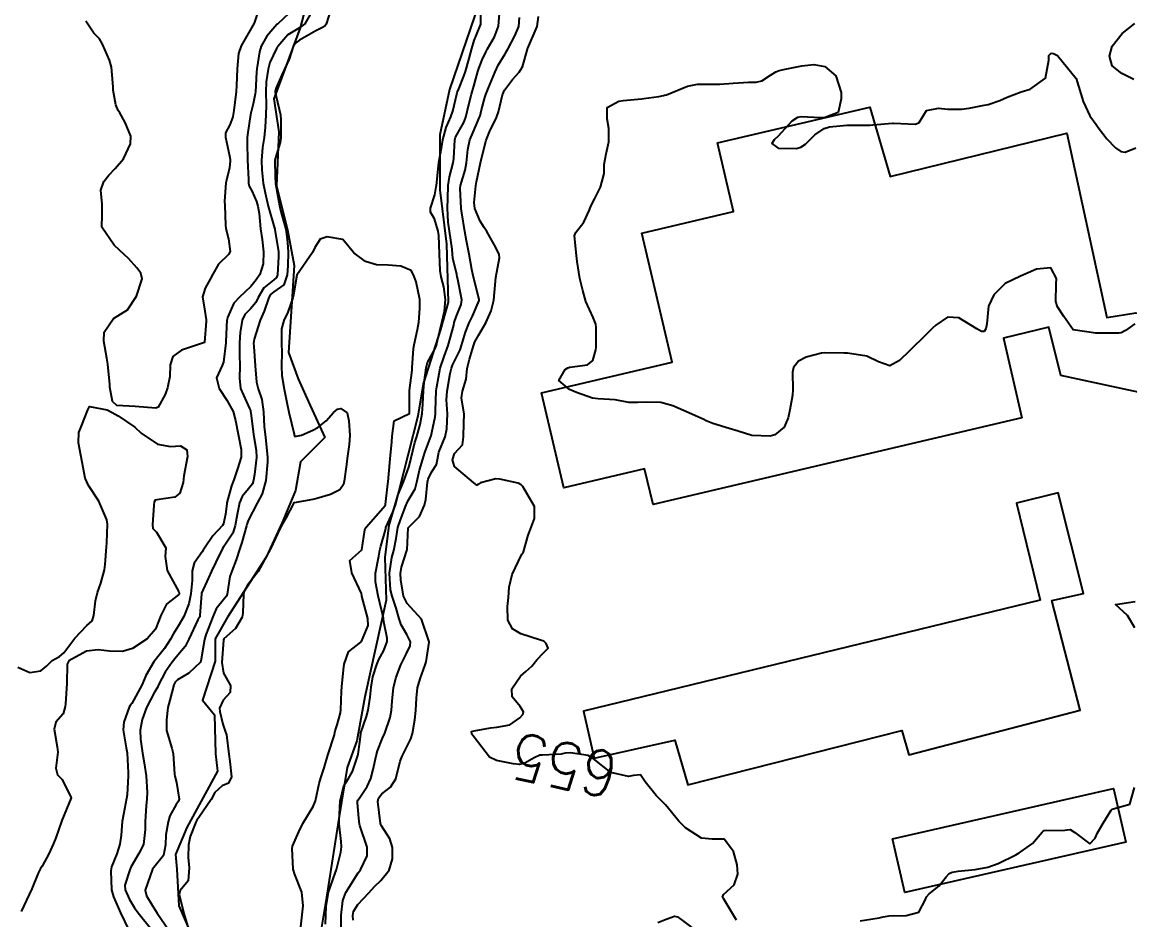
# Model space of a CAD drawing. Header units: metres. Extents: x 292545 to 299085, y 7450245 to 7463078.
# Drawn here: x 296687.5 to 296784.5, y 7460951 to 7461029.5 of the extents above; entities that cross this region are included whole.
import ezdxf
from ezdxf.enums import TextEntityAlignment as Align

# ---------------------------------------------------------------- set-up
doc = ezdxf.new("R2010")
doc.units = ezdxf.units.M
for name, color, linetype in [('Cotas', 45, 'Continuous'), ('Curvas de Nivel 1m', 11, 'Continuous'), ('Curvas de Nivel 5m', 15, 'Continuous'), ('Edificações', 30, 'Continuous'), ('Hidrografia', 140, 'Continuous')]:
    doc.layers.add(name, color=color, linetype=linetype)
doc.styles.add('Style-STANDARD', font='STANDARD.shx')

msp = doc.modelspace()

# ---------------------------------------------------------------- linework, layer by layer
at = {"layer": 'Curvas de Nivel 1m', "flags": 128}
for points, elevation in [([(296711.861, 7461031.197), (296709.96, 7461029.429), (296709.892, 7461029.38), (296709.842, 7461029.34), (296708.956, 7461028.314), (296708.466, 7461027.444), (296708.317, 7461026.943), (296708.096, 7461025.447), (296708.072, 7461025.165), (296707.973, 7461023.448), (296707.956, 7461023.263), (296707.762, 7461022.402), (296707.545, 7461021.453), (296707.297, 7461019.889), (296707.252, 7461019.457), (296707.239, 7461018.978), (296707.273, 7461017.456), (296707.356, 7461015.776), (296707.361, 7461015.455), (296707.414, 7461015.198), (296707.666, 7461014.786), (296708.062, 7461013.851), (296708.168, 7461013.445), (296708.285, 7461012.805), (296708.412, 7461011.442), (296708.551, 7461010.508), (296708.678, 7461009.439), (296708.64, 7461008.392), (296708.345, 7461007.442), (296708.035, 7461006.989), (296707.573, 7461006.413), (296706.562, 7461005.465), (296706.09, 7461004.939), (296705.536, 7461003.684), (296705.484, 7461003.53), (296705.475, 7461003.481), (296705.391, 7461001.605), (296705.385, 7461001.481), (296705.185, 7460999.785), (296705.063, 7460999.484), (296704.56, 7460998.402), (296704.801, 7460997.487), (296705.453, 7460996.468), (296706.006, 7460995.474), (296706.232, 7460994.671), (296706.442, 7460993.47), (296706.718, 7460992.148), (296706.71, 7460991.467), (296706.402, 7460990.451), (296706.069, 7460989.473), (296705.876, 7460988.964), (296705.465, 7460987.479), (296705.45, 7460987.371), (296705.333, 7460986.484), (296705.18, 7460985.626), (296705.082, 7460985.482), (296704.23, 7460984.57), (296703.5, 7460983.498), (296703.428, 7460983.372), (296703.298, 7460983.18), (296702.592, 7460982.201), (296702.424, 7460981.513), (296702.419, 7460980.667), (296702.311, 7460979.514), (296702.127, 7460978.629), (296701.706, 7460977.523), (296701.214, 7460976.668), (296700.778, 7460975.963), (296700.546, 7460975.537), (296700.017, 7460974.719), (296699.184, 7460973.701), (296699.062, 7460973.552), (296698.379, 7460972.347), (296698.051, 7460971.567), (296697.136, 7460969.895), (296697.002, 7460969.714), (296696.929, 7460969.582), (296696.449, 7460968.257), (296696.376, 7460967.587), (296696.656, 7460966.018), (296696.73, 7460965.584), (296696.822, 7460963.826), (296696.822, 7460963.582), (296696.727, 7460961.894), (296696.694, 7460961.583), (296696.43, 7460960.175), (296696.316, 7460959.587), (296696.202, 7460958.387), (296696.094, 7460957.589), (296695.824, 7460956.748), (296695.365, 7460955.596), (296695.3, 7460955.256), (296695.373, 7460953.596), (296695.546, 7460952.985), (296696.161, 7460951.588), (296696.9, 7460950.054)], 654), ([(296714.106, 7460950.579), (296714.133, 7460951.378), (296714.159, 7460952.143), (296714.358, 7460953.376), (296714.96, 7460955.054), (296715.069, 7460955.359), (296715.45, 7460956.891), (296715.509, 7460957.355), (296715.47, 7460957.827), (296715.306, 7460959.357), (296715.298, 7460959.64), (296715.374, 7460961.357), (296715.715, 7460962.691), (296716.118, 7460963.349), (296716.47, 7460963.945), (296716.929, 7460965.342), (296716.959, 7460965.466), (296717.095, 7460966.517), (296717.183, 7460967.258), (296717.202, 7460967.339), (296717.691, 7460968.767), (296717.845, 7460969.333), (296718.017, 7460970.458), (296718.1, 7460971.331), (296718.25, 7460972.245), (296718.58, 7460973.326), (296718.766, 7460973.745), (296719.195, 7460974.528), (296719.508, 7460975.315), (296719.497, 7460975.607), (296719.22, 7460977.062), (296719.178, 7460977.32), (296719.169, 7460977.376), (296718.721, 7460979.325), (296718.484, 7460980.54), (296718.485, 7460981.322), (296718.766, 7460982.796), (296718.862, 7460983.316), (296718.93, 7460983.684), (296719.318, 7460984.998), (296719.376, 7460985.256), (296719.396, 7460985.309), (296720, 7460986.639), (296720.215, 7460987.301), (296720.46, 7460988.195), (296720.92, 7460989.295), (296721.053, 7460989.616), (296721.386, 7460990.584), (296721.546, 7460991.133), (296721.584, 7460991.288), (296721.932, 7460992.761), (296722.085, 7460993.283), (296722.382, 7460994.327), (296722.551, 7460995.279), (296722.611, 7460996.118), (296722.675, 7460997.278), (296722.751, 7460997.997), (296722.899, 7460999.276), (296723.018, 7460999.746), (296723.503, 7461000.605), (296723.731, 7461001.045), (296723.812, 7461001.266), (296723.918, 7461001.665), (296724.285, 7461003.259), (296724.525, 7461004.237), (296724.617, 7461005.254), (296724.444, 7461006.383), (296724.229, 7461007.26), (296724.144, 7461007.817), (296724.075, 7461009.255), (296724.012, 7461010.871), (296723.964, 7461011.257), (296723.644, 7461012.335), (296723.303, 7461012.919), (296723.301, 7461013.265), (296723.665, 7461014.439), (296723.789, 7461015.142), (296723.805, 7461015.259), (296723.988, 7461016.968), (296724.034, 7461017.257), (296724.286, 7461018.686), (296724.367, 7461019.254), (296724.651, 7461020.334), (296725.059, 7461021.247), (296725.244, 7461021.752), (296725.585, 7461023.242), (296725.632, 7461023.384), (296725.778, 7461023.699), (296726.215, 7461024.809), (296726.345, 7461025.234), (296726.677, 7461026.365), (296726.911, 7461027.229), (296727.114, 7461027.943), (296727.649, 7461029.222), (296727.688, 7461029.378), (296727.657, 7461031.222)], 652), ([(296712.868, 7461030.41), (296712.299, 7461029.403), (296711.839, 7461029.062), (296710.812, 7461028.441), (296709.918, 7461027.429), (296709.884, 7461027.367), (296709.82, 7461027.253), (296709.228, 7461026.009), (296709.075, 7461025.437), (296708.909, 7461024.311), (296708.876, 7461023.439), (296708.907, 7461022.293), (296708.873, 7461021.439), (296708.817, 7461020.359), (296708.721, 7461019.44), (296708.581, 7461018.574), (296708.501, 7461017.442), (296708.514, 7461016.618), (296708.659, 7461015.44), (296708.832, 7461014.605), (296709.095, 7461013.436), (296709.634, 7461011.514), (296709.66, 7461011.43), (296709.667, 7461011.395), (296709.973, 7461009.426), (296709.985, 7461009.04), (296709.9, 7461007.427), (296709.819, 7461007.189), (296709.579, 7461006.994), (296708.711, 7461006.3), (296708.21, 7461005.444), (296708.007, 7461004.995), (296707.548, 7461004.452), (296707.043, 7461003.963), (296706.812, 7461003.467), (296706.622, 7461002.369), (296706.578, 7461001.469), (296706.584, 7461000.382), (296706.595, 7460999.469), (296706.569, 7460998.372), (296706.667, 7460997.468), (296707.445, 7460995.716), (296707.528, 7460995.543), (296707.543, 7460995.459), (296707.552, 7460995.347), (296707.807, 7460993.454), (296708.028, 7460992.079), (296708.049, 7460991.45), (296707.875, 7460989.95), (296707.811, 7460989.453), (296707.705, 7460989.118), (296707.361, 7460988.692), (296706.806, 7460988.011), (296706.586, 7460987.468), (296706.362, 7460986.44), (296706.197, 7460985.471), (296705.98, 7460984.807), (296705.297, 7460983.774), (296705.163, 7460983.613), (296705.079, 7460983.482), (296704.501, 7460982.272), (296704.126, 7460981.491), (296703.872, 7460980.889), (296703.254, 7460979.565), (296703.241, 7460979.5), (296703.112, 7460977.614), (296703.087, 7460977.502), (296702.937, 7460977.221), (296702.15, 7460975.521), (296701.831, 7460974.889), (296701.189, 7460974.134), (296700.905, 7460973.813), (296700.689, 7460973.535), (296700.064, 7460972.647), (296699.495, 7460971.547), (296699.385, 7460971.313), (296699.146, 7460970.897), (296698.445, 7460969.56), (296698.046, 7460968.49), (296697.866, 7460967.569), (296697.898, 7460966.771), (296698.08, 7460965.565), (296698.215, 7460964.704), (296698.394, 7460963.56), (296698.501, 7460962.098), (296698.47, 7460961.558), (296698.412, 7460960.944), (296698.33, 7460959.56), (296698.319, 7460958.873), (296698.157, 7460957.563), (296697.771, 7460956.778), (296697.069, 7460955.578), (296696.96, 7460955.328), (296696.531, 7460954.001), (296696.556, 7460953.584), (296696.934, 7460952.734), (296697.374, 7460952.02), (296697.703, 7460951.568), (296698.901, 7460950.082)], 653), ([(296714.566, 7461030.663), (296714.146, 7461029.377), (296714.029, 7461029.19), (296713.84, 7461029.088), (296713.247, 7461028.798), (296711.829, 7461027.979), (296711.491, 7461027.749), (296711.269, 7461027.416), (296710.926, 7461026.299), (296710.513, 7461025.423), (296710.268, 7461024.945), (296709.776, 7461023.785), (296709.702, 7461023.502), (296709.703, 7461023.431), (296709.769, 7461023.027), (296710.148, 7461021.426), (296710.189, 7461020.983), (296710.193, 7461019.425), (296710.136, 7461019.008), (296709.704, 7461017.579), (296709.67, 7461017.464), (296709.67, 7461017.43), (296709.682, 7461016.013), (296709.728, 7461015.429), (296710.024, 7461013.794), (296710.083, 7461013.426), (296710.224, 7461012.847), (296710.616, 7461011.42), (296710.781, 7461010.253), (296710.821, 7461009.418), (296710.79, 7461008.219), (296710.737, 7461007.418), (296710.442, 7461006.553), (296709.568, 7461005.926), (296709.28, 7461005.719), (296709.133, 7461005.434), (296708.737, 7461004.246), (296708.382, 7461003.447), (296707.848, 7461001.787), (296707.809, 7461001.456), (296707.819, 7461001.145), (296707.934, 7460999.453), (296708.053, 7460998.036), (296708.205, 7460997.449), (296708.525, 7460996.515), (296708.668, 7460995.442), (296708.733, 7460994.131), (296708.812, 7460993.439), (296708.886, 7460992.916), (296709.018, 7460991.436), (296709.017, 7460991.063), (296708.878, 7460989.437), (296708.554, 7460988.243), (296708.122, 7460987.448), (296707.328, 7460985.927), (296707.214, 7460985.571), (296707.191, 7460985.461), (296706.767, 7460983.999), (296706.589, 7460983.467), (296706.287, 7460982.466), (296705.898, 7460981.474), (296705.737, 7460981.007), (296705.49, 7460979.478), (296705.435, 7460979.293), (296705.247, 7460979.083), (296704.531, 7460978.189), (296704.236, 7460977.49), (296703.629, 7460975.926), (296703.495, 7460975.506), (296703.184, 7460973.61), (296703.165, 7460973.528), (296703.16, 7460973.51), (296702.138, 7460972.55), (296701.16, 7460971.979), (296700.931, 7460971.757), (296700.838, 7460971.533), (296700.468, 7460970.208), (296700.3, 7460969.538), (296700.186, 7460968.476), (296700.182, 7460967.539), (296700.646, 7460965.978), (296700.773, 7460965.533), (296700.871, 7460963.726), (296700.915, 7460963.531), (296701.055, 7460962.997), (296701.281, 7460961.528), (296701.22, 7460961.339), (296701.028, 7460961.053), (296700.477, 7460960.077), (296700.316, 7460959.537), (296700.133, 7460958.407), (296700.094, 7460957.539), (296699.923, 7460956.596), (296699.08, 7460955.549), (296699.02, 7460955.492), (296698.961, 7460955.395), (296698.324, 7460953.559), (296698.435, 7460953.055), (296698.93, 7460952.243), (296699.376, 7460951.545), (296700.39, 7460950.046)], 652), ([(296715.468, 7460949.931), (296715.467, 7460951.362), (296715.624, 7460952.668), (296715.892, 7460953.356), (296716.96, 7460955.091), (296717.071, 7460955.23), (296717.157, 7460955.338), (296717.735, 7460956.579), (296717.753, 7460957.332), (296717.119, 7460959.232), (296717.087, 7460959.339), (296717.018, 7460959.871), (296716.896, 7460961.206), (296716.897, 7460961.341), (296716.93, 7460961.446), (296717.037, 7460961.596), (296717.744, 7460962.642), (296718.07, 7460963.33), (296718.287, 7460964.111), (296718.54, 7460965.325), (296718.653, 7460965.759), (296719.098, 7460966.865), (296719.295, 7460967.317), (296719.755, 7460968.679), (296719.873, 7460969.309), (296719.925, 7460970.092), (296720.046, 7460971.307), (296720.276, 7460972.194), (296720.705, 7460973.297), (296721.193, 7460974.279), (296721.526, 7460974.96), (296721.528, 7460975.287), (296721.209, 7460975.941), (296720.714, 7460976.793), (296720.548, 7460977.3), (296720.285, 7460978.257), (296719.927, 7460979.31), (296719.8, 7460979.853), (296719.717, 7460981.306), (296719.914, 7460982.676), (296720.079, 7460983.302), (296720.275, 7460984.334), (296720.441, 7460985.299), (296720.654, 7460985.972), (296721.16, 7460987.292), (296721.212, 7460987.424), (296721.349, 7460987.669), (296721.949, 7460988.699), (296722.108, 7460989.283), (296722.337, 7460990.322), (296722.617, 7460991.278), (296722.806, 7460991.869), (296723.334, 7460993.271), (296723.355, 7460993.329), (296723.418, 7460993.638), (296723.7, 7460995.006), (296723.717, 7460995.266), (296723.716, 7460995.537), (296723.796, 7460997.265), (296723.839, 7460997.636), (296724.14, 7460999.26), (296724.481, 7461000.272), (296724.851, 7461001.25), (296725.32, 7461003.032), (296725.375, 7461003.242), (296725.538, 7461003.738), (296725.966, 7461004.819), (296726.024, 7461005.235), (296725.661, 7461007.159), (296725.64, 7461007.239), (296725.585, 7461007.457), (296725.25, 7461008.896), (296725.215, 7461009.244), (296725.183, 7461009.671), (296724.963, 7461011.247), (296724.845, 7461012.044), (296724.773, 7461013.249), (296724.804, 7461014.106), (296724.85, 7461015.248), (296724.941, 7461015.991), (296725.267, 7461017.244), (296725.329, 7461017.622), (296725.42, 7461019.243), (296725.483, 7461019.485), (296725.73, 7461019.931), (296726.213, 7461020.761), (296726.396, 7461021.233), (296726.652, 7461022.339), (296726.874, 7461023.229), (296727.079, 7461023.928), (296727.436, 7461025.224), (296727.519, 7461025.501), (296727.808, 7461026.253), (296728.124, 7461026.909), (296728.294, 7461027.213), (296728.891, 7461028.261), (296729.245, 7461029.199), (296729.347, 7461030.686)], 653), ([(296716.512, 7460950.949), (296716.486, 7460951.346), (296716.556, 7460951.708), (296716.928, 7460952.315), (296717.431, 7460952.839), (296717.883, 7460953.331), (296718.392, 7460953.882), (296718.954, 7460954.42), (296719.668, 7460955.309), (296719.973, 7460956.31), (296719.958, 7460957.306), (296719.74, 7460958.049), (296719.012, 7460959.197), (296718.95, 7460959.321), (296718.928, 7460959.407), (296718.68, 7460961.324), (296718.753, 7460961.607), (296719.043, 7460961.981), (296719.781, 7460962.58), (296720.249, 7460963.302), (296720.65, 7460964.868), (296720.798, 7460965.294), (296721.089, 7460965.877), (296721.568, 7460966.816), (296721.724, 7460967.284), (296721.934, 7460968.469), (296722.003, 7460969.281), (296722.052, 7460970.373), (296722.159, 7460971.28), (296722.375, 7460972.068), (296722.829, 7460973.274), (296722.91, 7460973.549), (296723.173, 7460975.27), (296723.174, 7460975.3), (296722.517, 7460977.277), (296721.243, 7460978.643), (296720.923, 7460979.295), (296720.683, 7460980.715), (296720.66, 7460981.296), (296720.747, 7460981.827), (296721.231, 7460983.291), (296721.241, 7460983.343), (296721.323, 7460985.29), (296722.339, 7460986.274), (296722.769, 7460987.276), (296722.87, 7460987.755), (296723.042, 7460989.273), (296723.096, 7460989.543), (296723.376, 7460990.142), (296723.823, 7460990.827), (296723.89, 7460991.263), (296724.032, 7460991.893), (296724.563, 7460993.253), (296724.726, 7460993.947), (296724.774, 7460995.25), (296724.703, 7460996.499), (296724.743, 7460997.251), (296725.02, 7460998.788), (296725.121, 7460999.245), (296725.212, 7460999.519), (296725.496, 7461000.091), (296725.879, 7461000.864), (296726.002, 7461001.235), (296726.343, 7461002.414), (296726.689, 7461003.228), (296726.96, 7461003.804), (296727.553, 7461005.191), (296727.56, 7461005.22), (296727.554, 7461005.265), (296727.057, 7461007.225), (296726.912, 7461007.905), (296726.679, 7461009.229), (296726.443, 7461010.409), (296726.296, 7461011.233), (296726.034, 7461012.851), (296725.983, 7461013.237), (296725.892, 7461015.017), (296725.922, 7461015.238), (296726.332, 7461016.595), (296726.453, 7461017.232), (296726.556, 7461018.39), (296726.739, 7461019.23), (296727.03, 7461019.927), (296727.59, 7461021.222), (296727.627, 7461021.339), (296727.753, 7461021.861), (296728.041, 7461022.943), (296728.134, 7461023.215), (296728.359, 7461023.792), (296728.949, 7461025.203), (296729.227, 7461025.773), (296729.817, 7461026.775), (296729.973, 7461027.036), (296730.056, 7461027.188), (296730.677, 7461028.339), (296731.013, 7461029.178), (296731.083, 7461029.945)], 654), ([(296784.848, 7461024.539), (296783.798, 7461025.052), (296782.972, 7461025.73), (296782.715, 7461026.566), (296782.951, 7461027.438), (296783.843, 7461028.55), (296784.952, 7461029.439)], 656), ([(296784.939, 7461003.136), (296784.118, 7461002.544), (296783.736, 7461002.341), (296783.53, 7461002.334), (296781.797, 7461002.309), (296781.529, 7461002.318), (296779.533, 7461002.6), (296778.715, 7461003.783), (296778.163, 7461004.621), (296778.021, 7461005.087), (296778.066, 7461006.623), (296778.073, 7461007.108), (296777.597, 7461008.042), (296776.329, 7461007.909), (296775.592, 7461007.603), (296774.923, 7461007.323), (296773.583, 7461006.67), (296772.59, 7461005.662), (296772.139, 7461004.691), (296771.977, 7461003.133), (296771.898, 7461002.695), (296771.764, 7461002.461), (296771.53, 7461002.476), (296771.098, 7461002.704), (296769.542, 7461003.655), (296768.553, 7461003.72), (296767.536, 7461003.025), (296767.243, 7461002.744), (296766.376, 7461001.901), (296765.507, 7461001.054), (296765.361, 7461000.916), (296765.22, 7461000.773), (296764.35, 7460999.925), (296763.49, 7460999.472), (296762.493, 7460999.805), (296761.498, 7461000.309), (296759.779, 7461000.567), (296759.509, 7461000.574), (296757.776, 7461000.59), (296757.508, 7461000.56), (296756.171, 7461000.212), (296755.498, 7460999.874), (296755.073, 7460999.311), (296754.989, 7460998.895), (296755, 7460997.363), (296754.964, 7460996.895), (296754.73, 7460995.611), (296754.602, 7460994.898), (296754.244, 7460994.083), (296753.418, 7460993.426), (296753.032, 7460993.299), (296751.417, 7460993.361), (296750.22, 7460993.747), (296749.423, 7460993.981), (296747.991, 7460994.411), (296747.43, 7460994.646), (296747.202, 7460994.755), (296746.694, 7460994.991), (296745.441, 7460995.56), (296744.514, 7460995.952), (296743.451, 7460996.238), (296742.201, 7460996.293), (296741.451, 7460996.248), (296740.656, 7460996.263), (296739.457, 7460996.486), (296737.97, 7460996.583), (296737.458, 7460996.639), (296736.077, 7460997.114), (296735.466, 7460997.403), (296734.51, 7460998.171), (296735.081, 7460999.126), (296735.325, 7460999.283), (296735.486, 7460999.345), (296737.048, 7460999.546), (296737.495, 7460999.927), (296737.756, 7461000.851), (296737.778, 7461001.097), (296737.797, 7461002.83), (296737.75, 7461003.098), (296737.539, 7461003.704), (296736.889, 7461005.107), (296736.626, 7461006.05), (296736.365, 7461007.112), (296736.117, 7461008.596), (296736.059, 7461009.115), (296735.896, 7461010.85), (296735.969, 7461011.117), (296736.71, 7461012.042), (296737.223, 7461013.104), (296737.323, 7461013.436), (296737.663, 7461014.105), (296738.163, 7461015.093), (296738.484, 7461016.295), (296738.507, 7461017.088), (296738.656, 7461018.03), (296738.89, 7461019.083), (296738.901, 7461020.249), (296738.757, 7461021.085), (296738.765, 7461022.078), (296739.766, 7461022.632), (296740.155, 7461022.678), (296741.77, 7461022.842), (296741.96, 7461022.858), (296743.284, 7461023.035), (296743.677, 7461023.127), (296743.774, 7461023.147), (296743.937, 7461023.19), (296745.782, 7461023.953), (296746.652, 7461024.124), (296747.784, 7461024.115), (296748.631, 7461024.125), (296749.785, 7461024.204), (296751.128, 7461024.281), (296751.787, 7461024.293), (296752.304, 7461024.408), (296753.056, 7461024.917), (296753.51, 7461025.199), (296753.797, 7461025.305), (296754.332, 7461025.436), (296755.801, 7461025.721), (296756.838, 7461025.834), (296757.801, 7461025.667), (296758.785, 7461024.85), (296759.226, 7461023.398), (296759.248, 7461022.845), (296758.964, 7461021.639), (296757.748, 7461021.167), (296757.442, 7461021.168), (296755.749, 7461021.259), (296755.426, 7461021.206), (296754.919, 7461020.892), (296753.73, 7461019.577), (296753.387, 7461019.253), (296753.169, 7461018.916), (296753.719, 7461018.518), (296755.321, 7461018.488), (296755.72, 7461018.602), (296756.128, 7461018.876), (296756.928, 7461019.671), (296757.737, 7461020.224), (296758.207, 7461020.386), (296759.74, 7461020.524), (296761.464, 7461020.538), (296761.74, 7461020.539), (296761.998, 7461020.549), (296763.742, 7461020.711), (296763.821, 7461020.71), (296765.741, 7461020.616), (296766.078, 7461020.765), (296766.711, 7461021.803), (296767.762, 7461022.007), (296768.56, 7461021.933), (296769.761, 7461021.926), (296770.454, 7461022.022), (296771.766, 7461022.272), (296772.114, 7461022.349), (296773.127, 7461022.68), (296773.776, 7461022.984), (296775.002, 7461023.436), (296775.783, 7461023.679), (296777.126, 7461024.63), (296777.409, 7461026.226), (296777.409, 7461026.626), (296777.614, 7461026.825), (296777.816, 7461026.814), (296778.161, 7461026.617), (296779.793, 7461024.6), (296780.431, 7461022.593), (296781.002, 7461021.336), (296781.556, 7461020.582), (296781.74, 7461020.33), (296782.493, 7461019.331), (296783.24, 7461018.557), (296783.718, 7461018.22), (296784.106, 7461018.158), (296785.032, 7461018.537)], 656), ([(296711.955, 7460950.347), (296712.063, 7460951.398), (296712.146, 7460952.176), (296712.015, 7460953.399), (296711.429, 7460954.935), (296711.275, 7460955.407), (296711.178, 7460957.22), (296711.216, 7460957.408), (296711.754, 7460958.654), (296712.111, 7460959.399), (296713.028, 7460960.872), (296713.224, 7460961.387), (296713.547, 7460962.891), (296713.681, 7460963.381), (296713.974, 7460964.278), (296714.293, 7460965.372), (296714.892, 7460967.154), (296714.93, 7460967.363), (296714.947, 7460967.52), (296715.113, 7460968.036), (296715.403, 7460969.083), (296715.446, 7460969.357), (296715.509, 7460970.996), (296715.53, 7460971.356), (296715.679, 7460972.851), (296715.734, 7460973.354), (296716.119, 7460974.426), (296717.202, 7460975.261), (296717.235, 7460975.307), (296717.25, 7460975.34), (296717.823, 7460976.727), (296717.803, 7460977.334), (296717.293, 7460979.299), (296717.281, 7460979.34), (296717.278, 7460979.365), (296717.255, 7460979.524), (296716.402, 7460981.349), (296716.226, 7460982.408), (296717.293, 7460983.34), (296717.557, 7460985.099), (296717.673, 7460985.335), (296719.342, 7460987.258), (296719.363, 7460987.29), (296719.367, 7460987.31), (296719.559, 7460989.119), (296719.578, 7460989.308), (296719.721, 7460990.975), (296719.751, 7460991.306), (296719.918, 7460992.795), (296719.932, 7460993.305), (296720.098, 7460994.639), (296721.443, 7460995.29), (296721.463, 7460997.29), (296721.677, 7460999.092), (296721.691, 7460999.288), (296721.814, 7461000.981), (296721.863, 7461001.286), (296722.167, 7461002.643), (296722.268, 7461003.283), (296722.35, 7461004.477), (296722.37, 7461005.282), (296722.043, 7461006.818), (296721.853, 7461007.287), (296721.779, 7461007.481), (296721.588, 7461007.8), (296720.691, 7461008.2), (296719.593, 7461008.273), (296718.565, 7461008.298), (296717.595, 7461008.589), (296716.581, 7461009.35), (296715.62, 7461010.529), (296714.25, 7461010.747), (296713.621, 7461010.563), (296713.176, 7461009.82), (296712.967, 7461009.39), (296711.583, 7461007.41), (296711.309, 7461005.669), (296711.239, 7461005.413), (296710.794, 7461004.168), (296710.456, 7461003.421), (296710.251, 7461002.698), (296710.243, 7461001.423), (296710.27, 7461000.654), (296710.259, 7460999.422), (296710.288, 7460998.608), (296710.496, 7460997.42), (296710.752, 7460996.115), (296710.882, 7460995.416), (296711.346, 7460993.479), (296711.361, 7460993.411), (296711.412, 7460993.285), (296711.989, 7460993.401), (296712.982, 7460993.824), (296713.423, 7460994.066), (296714.161, 7460994.644), (296714.802, 7460995.366), (296715.146, 7460995.663), (296715.447, 7460995.72), (296716.003, 7460995.354), (296716.15, 7460994.635), (296716.218, 7460993.352), (296716.171, 7460992.586), (296715.992, 7460991.354), (296715.932, 7460990.81), (296715.748, 7460989.356), (296715.667, 7460989.059), (296715.362, 7460988.617), (296714.543, 7460988.184), (296713.35, 7460987.859), (296712.978, 7460987.764), (296711.344, 7460987.474), (296711.307, 7460987.447), (296711.287, 7460987.411), (296710.635, 7460986.112), (296710.23, 7460985.421), (296709.934, 7460984.803), (296709.293, 7460983.43), (296708.206, 7460981.446), (296707.261, 7460980.257), (296706.976, 7460979.743), (296706.936, 7460979.463), (296706.877, 7460977.815), (296706.802, 7460977.464), (296706.229, 7460976.453), (296705.204, 7460975.552), (296705.171, 7460975.48), (296705.166, 7460975.444), (296705.034, 7460973.482), (296705.169, 7460972.552), (296705.788, 7460971.474), (296705.756, 7460970.864), (296705.14, 7460970.201), (296704.833, 7460969.485), (296704.842, 7460969.196), (296705.119, 7460968.095), (296705.322, 7460967.478), (296705.428, 7460967.157), (296705.638, 7460965.474), (296705.714, 7460964.836), (296705.883, 7460963.472), (296705.609, 7460962.92), (296705.051, 7460962.707), (296704.421, 7460962.11), (296704.081, 7460961.494), (296703.017, 7460959.912), (296702.843, 7460959.684), (296702.749, 7460959.513), (296702.268, 7460958.249), (296702.097, 7460957.519), (296702.08, 7460956.415), (296702.168, 7460955.518), (296702.077, 7460954.393), (296701.386, 7460953.526), (296701.281, 7460953.185), (296701.706, 7460951.522), (296702.064, 7460950.36)], 651), ([(296784.947, 7460976.534), (296784.305, 7460977.615), (296783.243, 7460978.56), (296784.963, 7460978.819)], 656), ([(296760.914, 7460950.88), (296762.575, 7460951.147), (296762.919, 7460951.22), (296763.434, 7460951.309), (296764.919, 7460951.354), (296766.034, 7460951.646), (296766.607, 7460952.753), (296766.701, 7460952.988), (296766.94, 7460953.249), (296767.777, 7460953.915), (296768.423, 7460954.735), (296768.689, 7460955.009), (296768.967, 7460955.134), (296769.47, 7460955.224), (296770.97, 7460955.361), (296772.082, 7460955.579), (296772.975, 7460955.888), (296774.534, 7460956.657), (296774.807, 7460956.832), (296774.987, 7460956.935), (296775.999, 7460957.639), (296776.821, 7460958.632), (296776.907, 7460958.738), (296777.015, 7460958.792), (296778.81, 7460958.817), (296779.015, 7460958.844), (296779.277, 7460958.868), (296779.681, 7460958.6), (296780.999, 7460957.628), (296781.458, 7460958.124), (296781.687, 7460958.573), (296782.171, 7460959.419), (296782.866, 7460960.562), (296782.954, 7460960.64), (296783.034, 7460960.669), (296784.503, 7460961.08), (296784.92, 7460962.541)], 656)]:
    msp.add_lwpolyline(points, dxfattribs=dict(at, elevation=elevation))
at = {"layer": 'Curvas de Nivel 5m', "elevation": 655, "flags": 128}
for points in [[(296708.34, 7461030.964), (296707.843, 7461029.45), (296706.714, 7461027.467), (296706.494, 7461026.788), (296706.371, 7461025.471), (296706.31, 7461024.004), (296706.274, 7461023.472), (296706.089, 7461021.808), (296706.031, 7461021.476), (296705.976, 7461021.25), (296705.739, 7461020.568), (296705.357, 7461019.855), (296705.338, 7461019.484), (296705.707, 7461017.852), (296705.76, 7461017.535), (296705.762, 7461017.479), (296705.763, 7461017.418), (296705.693, 7461016.791), (296705.445, 7461015.714), (296705.39, 7461015.483), (296705.274, 7461013.866), (296705.275, 7461013.484), (296705.34, 7461011.779), (296705.383, 7461011.482), (296705.62, 7461010.588), (296705.744, 7461009.478), (296705.6, 7461009.209), (296704.725, 7461008.356), (296704.237, 7461007.493), (296704.018, 7461007.056), (296703.571, 7461006.26), (296703.322, 7461005.504), (296703.544, 7461004.26), (296703.668, 7461003.499), (296703.667, 7461003.364), (296703.513, 7461001.5), (296701.506, 7461000.833), (296700.747, 7461000.291), (296700.501, 7460999.54), (296700.483, 7460998.535), (296700.278, 7460997.542), (296700.059, 7460996.942), (296699.446, 7460995.842), (296699.249, 7460995.747), (296697.446, 7460995.893), (296695.841, 7460995.988), (296695.45, 7460996.342), (296695.237, 7460997.602), (296695.228, 7460997.841), (296695.053, 7460999.604), (296694.966, 7461000.138), (296694.694, 7461001.608), (296694.715, 7461002.414), (296695.533, 7461003.6), (296696.767, 7461004.359), (296697.563, 7461005.57), (296698.064, 7461007.079), (296697.925, 7461007.567), (296697.588, 7461008.044), (296696.864, 7461008.85), (296696.075, 7461009.593), (296695.609, 7461010.021), (296694.53, 7461011.611), (296694.562, 7461012.692), (296694.547, 7461013.611), (296694.434, 7461014.85), (296694.689, 7461015.61), (296695.135, 7461016.159), (296695.694, 7461016.741), (296696.422, 7461017.589), (296697.043, 7461018.907), (296697.051, 7461019.58), (296696.572, 7461020.756), (296696.106, 7461021.595), (296695.965, 7461021.807), (296695.76, 7461022.32), (296695.525, 7461023.602), (296695.503, 7461023.876), (296695.377, 7461025.604), (296695.188, 7461026.22), (296694.581, 7461027.609), (296694.31, 7461028.095), (296693.833, 7461028.59), (296693.133, 7461029.627)], [(296750.078, 7460950.948), (296748.941, 7460952.826), (296748.86, 7460952.961), (296748.945, 7460953.185), (296749.866, 7460954.039), (296750.186, 7460954.948), (296750.144, 7460955.775), (296749.799, 7460956.952), (296748.999, 7460958.02), (296747.939, 7460958.036), (296747, 7460958.127), (296745.606, 7460959.004), (296745.019, 7460959.608), (296743.862, 7460961.022), (296743.045, 7460961.859), (296742.084, 7460963.045), (296741.686, 7460963.668), (296741.068, 7460963.594), (296740.628, 7460963.504), (296739.071, 7460963.851), (296737.521, 7460965.096), (296737.085, 7460965.35), (296735.55, 7460965.586), (296735.087, 7460965.556), (296734.743, 7460965.477), (296733.085, 7460965.368), (296732.87, 7460965.368), (296732.376, 7460965.157), (296731.551, 7460964.693), (296731.077, 7460964.549), (296730.53, 7460964.631), (296729.08, 7460964.902), (296728.469, 7460965.206), (296727.1, 7460966.943), (296726.984, 7460967.104), (296726.909, 7460967.223), (296726.887, 7460967.442), (296727.107, 7460967.515), (296728.547, 7460967.77), (296729.112, 7460967.831), (296730.25, 7460968.049), (296731.125, 7460968.649), (296731.364, 7460968.933), (296731.433, 7460969.167), (296731.138, 7460969.634), (296730.447, 7460970.482), (296730.402, 7460971.181), (296731.164, 7460972.309), (296731.641, 7460972.692), (296732.173, 7460973.16), (296732.608, 7460973.729), (296733.191, 7460974.351), (296733.601, 7460974.742), (296733.413, 7460975.148), (296733.205, 7460975.362), (296732.914, 7460975.445), (296731.211, 7460975.988), (296730.472, 7460976.437), (296730.057, 7460977.187), (296730.042, 7460978.387), (296730.107, 7460979.187), (296730.164, 7460980.089), (296730.44, 7460981.182), (296731.291, 7460982.96), (296731.38, 7460983.081), (296731.435, 7460983.169), (296731.85, 7460984.63), (296732.032, 7460985.163), (296732.406, 7460986.086), (296732.392, 7460987.16), (296731.36, 7460988.892), (296731.236, 7460989.046), (296730.956, 7460989.176), (296729.368, 7460989.544), (296728.997, 7460989.575), (296727.673, 7460989.217), (296727.487, 7460989.093), (296727.361, 7460989.027), (296727.084, 7460989.223), (296725.384, 7460990.657), (296725.225, 7460991.243), (296725.399, 7460991.8), (296726.082, 7460992.557), (296726.181, 7460993.232), (296726.221, 7460994.442), (296726.227, 7460995.232), (296726.019, 7460996.673), (296726.087, 7460997.234), (296726.414, 7460998.29), (296726.507, 7460999.23), (296726.692, 7461000.031), (296727.068, 7461001.224), (296727.183, 7461001.557), (296727.522, 7461002.171), (296728.144, 7461003.211), (296728.603, 7461004.264), (296728.825, 7461005.201), (296728.88, 7461005.883), (296729.015, 7461007.199), (296729.319, 7461008.913), (296729.302, 7461009.195), (296728.997, 7461009.814), (296728.217, 7461011.211), (296727.996, 7461011.574), (296727.642, 7461012.12), (296727.182, 7461013.225), (296727.114, 7461013.77), (296727.259, 7461015.224), (296727.323, 7461015.578), (296727.679, 7461017.22), (296727.682, 7461017.241), (296727.704, 7461017.366), (296728.173, 7461019.213), (296728.468, 7461019.947), (296729.073, 7461021.2), (296729.247, 7461021.701), (296729.603, 7461023.193), (296729.777, 7461023.599), (296730.455, 7461024.515), (296731.059, 7461025.177), (296731.336, 7461025.639), (296731.778, 7461027.17), (296731.79, 7461027.204), (296731.824, 7461027.264), (296732.627, 7461029.158), (296732.749, 7461030.054)], [(296687.174, 7460973.087), (296688.229, 7460972.617), (296689.169, 7460972.753), (296689.684, 7460973.156), (296690.171, 7460973.66), (296690.811, 7460974.03), (296691.19, 7460974.346), (296692.174, 7460975.635), (296693.214, 7460976.725), (296693.686, 7460977.148), (296693.83, 7460977.614), (296693.97, 7460978.885), (296694.131, 7460979.611), (296694.442, 7460980.428), (296694.754, 7460981.605), (296694.811, 7460982.073), (296694.924, 7460983.604), (296694.949, 7460983.962), (296695.019, 7460985.603), (296694.965, 7460985.966), (296694.25, 7460987.611), (296693.363, 7460988.979), (296693.068, 7460989.625), (296692.795, 7460991.037), (296692.686, 7460991.631), (296692.495, 7460992.725), (296692.514, 7460993.633), (296692.784, 7460994.268), (296693.283, 7460995.622), (296693.446, 7460995.906), (296695.004, 7460995.604), (296695.44, 7460995.382), (296695.951, 7460995.076), (296697.421, 7460994.091), (296697.969, 7460993.564), (296699.404, 7460992.615), (296700.547, 7460992.393), (296701.402, 7460992.446), (296701.976, 7460992.099), (296702.009, 7460991.521), (296701.695, 7460989.844), (296701.66, 7460989.526), (296701.639, 7460989.256), (296701.355, 7460988.314), (296700.926, 7460987.958), (296699.346, 7460987.735), (296699.202, 7460987.695), (296699.099, 7460987.552), (296699.061, 7460987.275), (296698.956, 7460985.556), (296698.988, 7460985.224), (296699.316, 7460984.901), (296700.117, 7460983.542), (296700.054, 7460982.78), (296700.251, 7460981.54), (296701.255, 7460979.69), (296701.295, 7460979.571), (296701.295, 7460979.529), (296701.286, 7460979.496), (296701.252, 7460979.441), (296700.19, 7460978.589), (296699.657, 7460977.546), (296699.551, 7460977.216), (296699.211, 7460976.398), (296698.477, 7460975.561), (296697.194, 7460974.708), (296696.329, 7460974.451), (296695.192, 7460974.493), (296694.215, 7460974.588), (296693.191, 7460974.471), (296691.639, 7460973.643), (296691.48, 7460973.344), (296691.466, 7460971.645), (296691.356, 7460969.868), (296691.326, 7460969.647), (296691.127, 7460969.012), (296690.497, 7460968.279), (296690.365, 7460967.657), (296690.624, 7460966.121), (296690.658, 7460965.654), (296690.496, 7460964.228), (296690.651, 7460963.654), (296691.057, 7460963.244), (296691.836, 7460961.638), (296691.013, 7460959.65), (296690.502, 7460958.151), (296690.302, 7460957.657), (296689.888, 7460956.752), (296689.298, 7460955.667), (296689.165, 7460955.463), (296688.957, 7460955.043), (296688.384, 7460953.678), (296687.925, 7460952.677), (296687.476, 7460951.692)], [(296743.195, 7460950.742), (296743.913, 7460951.02), (296744.644, 7460951.286), (296744.916, 7460951.225), (296745.239, 7460951.007), (296746.9, 7460949.737)]]:
    msp.add_lwpolyline(points, dxfattribs=at)
at = {"layer": 'Edificações'}
for points in [[(296775.056, 7460994.911), (296742.772, 7460987.32), (296742.035, 7460990.452), (296734.959, 7460988.788), (296733.004, 7460997.1), (296744.441, 7460999.79), (296741.785, 7461011.082), (296749.816, 7461012.971), (296748.402, 7461018.982), (296761.735, 7461022.118), (296763.516, 7461016.021), (296778.984, 7461019.824), (296782.506, 7461003.704), (296785.035, 7461004.104), (296791.598, 7461003.806), (296791.392, 7461002.631), (296794.004, 7461001.903), (296792.263, 7460995.647), (296778.458, 7460998.603), (296777.416, 7461002.845), (296773.453, 7461001.871)], [(296776.647, 7460978.946), (296736.692, 7460969.223), (296737.631, 7460965.105), (296744.674, 7460966.683), (296745.826, 7460962.778), (296764.557, 7460967.545), (296765.149, 7460965.422), (296780.148, 7460969.323), (296777.686, 7460978.906), (296780.444, 7460979.527), (296778.224, 7460988.342), (296774.572, 7460987.447)], [(296763.734, 7460958.045), (296783.086, 7460962.447), (296784.151, 7460957.764), (296764.798, 7460953.362)]]:
    msp.add_lwpolyline(points, close=True, dxfattribs=at)
at = {"layer": 'Hidrografia'}
for points in [[(296713.031, 7461033.391), (296711.884, 7461029.063), (296709.59, 7461022.824), (296710.005, 7461019.941), (296709.804, 7461015.217), (296710.761, 7461011.37), (296711.365, 7461008.255), (296710.863, 7461000.639), (296711.718, 7460998.327), (296712.624, 7460996.317), (296714.033, 7460993.201), (296711.919, 7460991.064), (296711.466, 7460988.551), (296710.309, 7460985.737), (296708.9, 7460982.722), (296705.519, 7460977.46), (296704.439, 7460975.556), (296704.439, 7460973.621), (296703.327, 7460970.195), (296704.375, 7460968.909), (296704.47, 7460965.483), (296704.661, 7460963.991), (296701.959, 7460959.046), (296700.975, 7460956.698), (296701.102, 7460955.397), (296701.26, 7460952.193), (296702.69, 7460948.893)], [(296728.251, 7461033.313), (296724.963, 7461023.644), (296724.112, 7461019.68), (296724.112, 7461014.867), (296724.679, 7461010.11), (296724.849, 7461005.025), (296724.169, 7461002.647), (296722.638, 7460997.891), (296722.184, 7460995.059), (296720.482, 7460988.408), (296719.632, 7460985.52), (296719.291, 7460982.689), (296719.405, 7460978.951), (296717.532, 7460970.475), (296716.851, 7460966.624), (296716.001, 7460964.303), (296715.264, 7460959.829), (296714.185, 7460952.945), (296713.617, 7460949.435)]]:
    msp.add_lwpolyline(points, dxfattribs=at)

# ---------------------------------------------------------------- texts
at = {"layer": 'Cotas', "style": 'Style-STANDARD'}
msp.add_text('655', height=4, rotation=167.89266, dxfattribs=at).set_placement((296735.001, 7460964.477, 655), align=Align.MIDDLE_CENTER)

doc.saveas('drawing.dxf')
